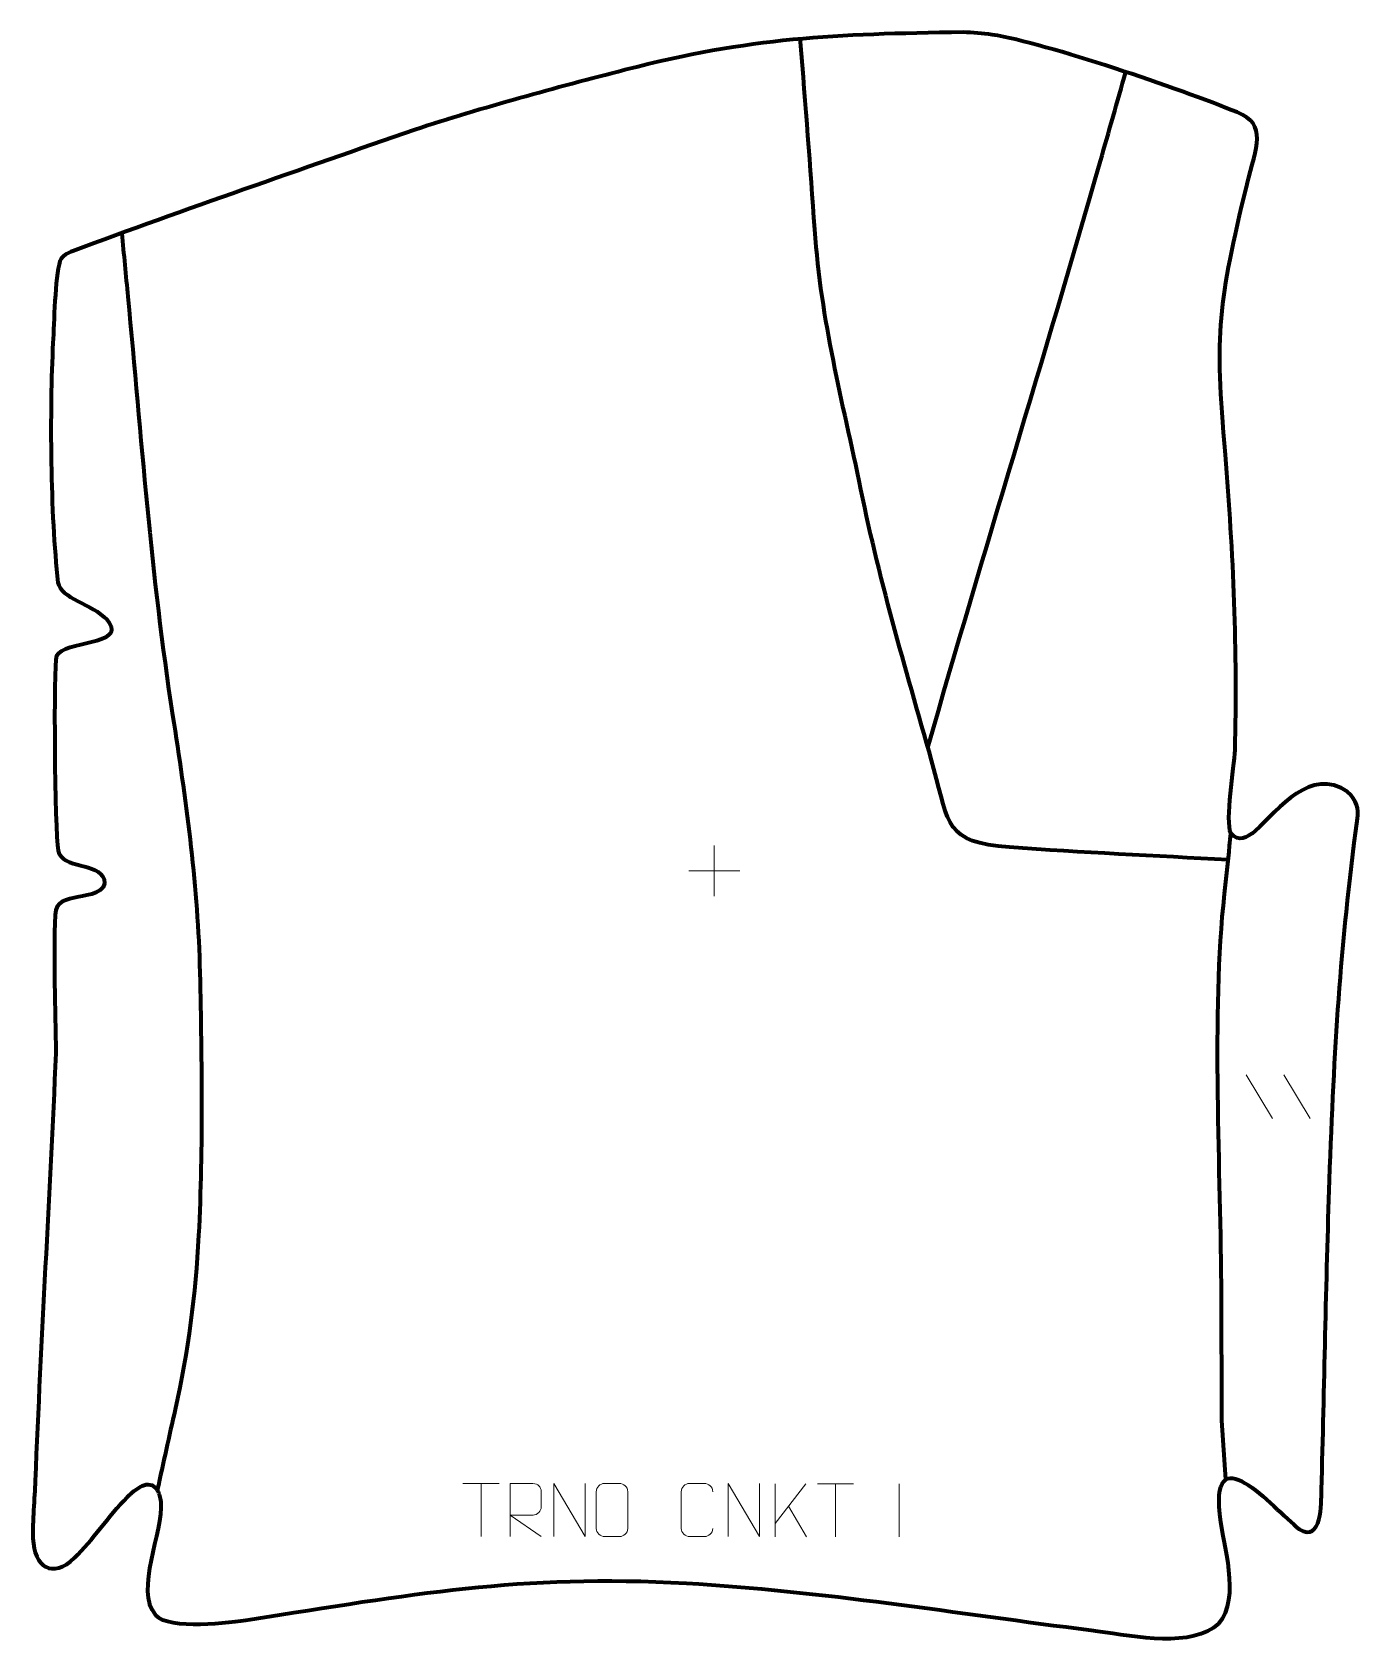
# Model space of a CAD drawing. Header units: millimetres. Extents: x 975 to 1599, y 149 to 909.
import ezdxf

# ---------------------------------------------------------------- set-up
doc = ezdxf.new("R2010")
doc.units = ezdxf.units.MM
doc.header["$MEASUREMENT"] = 0
doc.layers.add('layer 2', color=7, linetype='Continuous')
doc.layers.add('layer 3', color=7, linetype='Continuous')

msp = doc.modelspace()

# ---------------------------------------------------------------- linework, layer by layer
at = {"layer": 'layer 2', "color": 142, "lineweight": 158}
for points, knots in [([(1537.5298, 519.6071), (1503.3692, 521.5878), (1468.5884, 523.0357), (1434.5363, 525.6053), (1434.5363, 525.6053), (1404.2604, 527.9542), (1406.2539, 536.2882), (1399.0588, 562.2701), (1399.0588, 562.2701), (1386.6329, 606.7032), (1373.8989, 648.559), (1364.7146, 693.987), (1364.7146, 693.987), (1355.9262, 736.1402), (1346.058, 772.7472), (1342.9778, 816.2436), (1342.9778, 816.2436), (1340.8954, 845.651), (1338.6384, 875.03), (1336.2979, 904.4177), (1336.2979, 904.4177), (1336.2979, 904.4177), (1336.1788, 905.9118), (1336.1788, 905.9118)], [0, 0, 0, 0, 0.14285714, 0.14285714, 0.14285714, 0.14285714, 0.28571429, 0.28571429, 0.28571429, 0.28571429, 0.42857143, 0.42857143, 0.42857143, 0.42857143, 0.57142857, 0.57142857, 0.57142857, 0.57142857, 0.71428571, 0.71428571, 0.71428571, 0.71428571, 1, 1, 1, 1]), ([(1396.1796, 572.5093), (1422.3735, 664.3719), (1451.096, 756.2566), (1477.3976, 848.4967), (1477.3976, 848.4967), (1481.3765, 862.451), (1485.3555, 876.4053), (1489.3344, 890.3596)], [0, 0, 0, 0, 0.33333333, 0.33333333, 0.33333333, 0.33333333, 1, 1, 1, 1]), ([(1016.8063, 814.5188), (1017.7676, 804.566), (1018.7289, 794.6131), (1019.6903, 784.6603), (1019.6903, 784.6603), (1025.9845, 718.8561), (1030.5764, 653.2067), (1040.7449, 587.8122), (1040.7449, 587.8122), (1046.8999, 548.4231), (1052.2824, 510.3204), (1053.4763, 470.3661), (1053.4763, 470.3661), (1054.4361, 428.805), (1055.1566, 384.4573), (1052.9823, 343.0258), (1052.9823, 343.0258), (1051.5068, 314.9097), (1048.06, 288.6091), (1041.9497, 261.1133), (1041.9497, 261.1133), (1039.0924, 248.478), (1036.3095, 235.8279), (1033.568, 223.167)], [0, 0, 0, 0, 0.14285714, 0.14285714, 0.14285714, 0.14285714, 0.28571429, 0.28571429, 0.28571429, 0.28571429, 0.42857143, 0.42857143, 0.42857143, 0.42857143, 0.57142857, 0.57142857, 0.57142857, 0.57142857, 0.71428571, 0.71428571, 0.71428571, 0.71428571, 1, 1, 1, 1]), ([(1536.4441, 228.1371), (1536.4441, 228.1371), (1534.5694, 255.8225), (1534.5694, 255.8225), (1534.5694, 255.8225), (1534.5011, 275.3439), (1534.4327, 294.8652), (1534.3644, 314.3866), (1534.3644, 314.3866), (1534.1581, 373.2937), (1529.548, 446.7863), (1535.8112, 503.647), (1535.8112, 503.647), (1536.6393, 511.1642), (1537.4334, 518.6824), (1538.1987, 526.2063), (1538.1987, 526.2063), (1538.4021, 528.2125), (1538.6054, 530.2186), (1538.8088, 532.2248)], [0, 0, 0, 0, 0.16666667, 0.16666667, 0.16666667, 0.16666667, 0.33333333, 0.33333333, 0.33333333, 0.33333333, 0.5, 0.5, 0.5, 0.5, 0.66666667, 0.66666667, 0.66666667, 0.66666667, 1, 1, 1, 1])]:
    msp.add_open_spline(points, degree=3, knots=knots, dxfattribs=at)
at = {"layer": 'layer 2', "color": 250, "lineweight": 9}
for points in [[(1295.665, 526.4933), (1295.665, 526.4933), (1295.665, 502.5154), (1295.665, 502.5154)], [(1283.6761, 514.5043), (1283.6761, 514.5043), (1307.654, 514.5043), (1307.654, 514.5043)], [(1546.0461, 418.5483), (1546.0461, 418.5483), (1558.4104, 398.004), (1558.4104, 398.004)], [(1563.776, 418.5483), (1563.776, 418.5483), (1576.1403, 398.004), (1576.1403, 398.004)], [(1177.4045, 226.2246), (1177.4045, 226.2246), (1194.3917, 226.2246), (1194.3917, 226.2246)], [(1185.8983, 201.2946), (1185.8983, 201.2946), (1185.8983, 226.2481), (1185.8983, 226.2481)], [(1324.3779, 226.0912), (1324.3779, 226.0912), (1324.3779, 201.1376), (1324.3779, 201.1376)], [(1338.7541, 226.0912), (1338.7541, 226.0912), (1324.3779, 207.4515), (1324.3779, 207.4515)], [(1344.235, 226.0677), (1344.235, 226.0677), (1361.2222, 226.0677), (1361.2222, 226.0677)], [(1352.7288, 201.1377), (1352.7288, 201.1377), (1352.7288, 226.0912), (1352.7288, 226.0912)], [(1382.7286, 226.1015), (1382.7286, 226.1015), (1382.7286, 201.1274), (1382.7286, 201.1274)], [(1339.0794, 201.2334), (1339.0794, 201.2334), (1330.6089, 215.547), (1330.6089, 215.547)]]:
    msp.add_open_spline(points, degree=3, dxfattribs=at)
for points, knots in [([(1199.566, 201.2946), (1199.566, 201.2946), (1199.566, 226.2481), (1199.566, 226.2481), (1199.566, 226.2481), (1203.1608, 226.2481), (1206.7563, 226.2481), (1210.3515, 226.2481), (1210.3515, 226.2481), (1212.6768, 226.2104), (1214.2341, 224.7204), (1214.23, 222.354), (1214.23, 222.354), (1214.2296, 220.3185), (1214.2296, 217.2591), (1214.23, 215.2231), (1214.23, 215.2231), (1214.2235, 213.3476), (1212.4112, 211.4058), (1210.4017, 211.3867), (1210.4017, 211.3867), (1210.4017, 211.3867), (1199.566, 211.3867), (1199.566, 211.3867), (1199.566, 211.3867), (1199.566, 211.3867), (1214.2207, 201.2946), (1214.2207, 201.2946)], [0, 0, 0, 0, 0.125, 0.125, 0.125, 0.125, 0.25, 0.25, 0.25, 0.25, 0.375, 0.375, 0.375, 0.375, 0.5, 0.5, 0.5, 0.5, 0.625, 0.625, 0.625, 0.625, 0.75, 0.75, 0.75, 0.75, 1, 1, 1, 1]), ([(1220.2386, 201.2946), (1220.2386, 201.2946), (1220.2386, 226.2481), (1220.2386, 226.2481), (1220.2386, 226.2481), (1220.2386, 226.2481), (1234.8934, 201.2946), (1234.8934, 201.2946), (1234.8934, 201.2946), (1234.8934, 201.2946), (1234.8934, 226.2481), (1234.8934, 226.2481)], [0, 0, 0, 0, 0.25, 0.25, 0.25, 0.25, 0.5, 0.5, 0.5, 0.5, 1, 1, 1, 1]), ([(1244.0464, 226.2478), (1246.3721, 226.2478), (1248.6982, 226.2478), (1251.0243, 226.2478), (1251.0243, 226.2478), (1252.9709, 226.2834), (1254.9623, 224.7918), (1254.989, 222.3542), (1254.989, 222.3542), (1254.9886, 216.6073), (1254.9886, 210.86), (1254.989, 205.1123), (1254.989, 205.1123), (1254.8492, 202.7889), (1253.172, 201.3093), (1251.0243, 201.2985), (1251.0243, 201.2985), (1248.6924, 201.2989), (1246.3605, 201.2989), (1244.029, 201.2985), (1244.029, 201.2985), (1242.104, 201.1931), (1240.1319, 203.0776), (1240.1431, 205.0949), (1240.1431, 205.0949), (1240.1434, 210.865), (1240.1434, 216.6347), (1240.1431, 222.404), (1240.1431, 222.404), (1240.1473, 224.5421), (1241.894, 226.2613), (1244.0464, 226.2478)], [0, 0, 0, 0, 0.11111111, 0.11111111, 0.11111111, 0.11111111, 0.22222222, 0.22222222, 0.22222222, 0.22222222, 0.33333333, 0.33333333, 0.33333333, 0.33333333, 0.44444444, 0.44444444, 0.44444444, 0.44444444, 0.55555556, 0.55555556, 0.55555556, 0.55555556, 0.66666667, 0.66666667, 0.66666667, 0.66666667, 0.77777778, 0.77777778, 0.77777778, 0.77777778, 1, 1, 1, 1]), ([(1294.989, 205.1123), (1294.8492, 202.7889), (1293.172, 201.3093), (1291.0243, 201.2985), (1291.0243, 201.2985), (1288.6924, 201.2989), (1286.3605, 201.2989), (1284.029, 201.2985), (1284.029, 201.2985), (1282.104, 201.1931), (1280.1319, 203.0776), (1280.1431, 205.0949), (1280.1431, 205.0949), (1280.1435, 210.865), (1280.1435, 216.6347), (1280.1431, 222.404), (1280.1431, 222.404), (1280.1473, 224.5421), (1281.894, 226.2613), (1284.0464, 226.2478), (1284.0464, 226.2478), (1286.3721, 226.2478), (1288.6982, 226.2478), (1291.0243, 226.2478), (1291.0243, 226.2478), (1292.9709, 226.2833), (1294.9623, 224.7918), (1294.989, 222.3542)], [0, 0, 0, 0, 0.125, 0.125, 0.125, 0.125, 0.25, 0.25, 0.25, 0.25, 0.375, 0.375, 0.375, 0.375, 0.5, 0.5, 0.5, 0.5, 0.625, 0.625, 0.625, 0.625, 0.75, 0.75, 0.75, 0.75, 1, 1, 1, 1]), ([(1302.2386, 201.2946), (1302.2386, 201.2946), (1302.2386, 226.2481), (1302.2386, 226.2481), (1302.2386, 226.2481), (1302.2386, 226.2481), (1316.8934, 201.2946), (1316.8934, 201.2946), (1316.8934, 201.2946), (1316.8934, 201.2946), (1316.8934, 226.2481), (1316.8934, 226.2481)], [0, 0, 0, 0, 0.25, 0.25, 0.25, 0.25, 0.5, 0.5, 0.5, 0.5, 1, 1, 1, 1])]:
    msp.add_open_spline(points, degree=3, knots=knots, dxfattribs=at)
at = {"layer": 'layer 3', "color": 242, "lineweight": 158}
msp.add_open_spline([(985.7976, 428.676), (985.5966, 449.8934), (984.5769, 472.7395), (985.4618, 493.7658), (985.4618, 493.7658), (985.7424, 500.4331), (990.6098, 500.9652), (996.6643, 502.2477), (996.6643, 502.2477), (1000.5734, 503.0758), (1010.6316, 504.3235), (1008.4905, 510.6029), (1008.4905, 510.6029), (1005.8026, 518.4858), (988.9691, 515.2312), (986.8359, 524.0208), (986.8359, 524.0208), (985.2736, 533.6009), (984.5839, 610.8169), (986.0379, 615.5829), (986.0379, 615.5829), (989.9184, 622.7037), (1018.1124, 620.6184), (1010.9041, 631.2458), (1010.9041, 631.2458), (1010.9041, 631.2458), (1009.7327, 632.7174), (1009.7327, 632.7174), (1009.7327, 632.7174), (1003.0462, 640.1745), (987.8659, 642.6306), (986.7998, 650.2041), (986.7998, 650.2041), (983.112, 682.5623), (982.841, 730.8875), (984.4497, 762.9757), (984.4497, 762.9757), (984.9138, 772.2322), (985.4041, 793.3982), (987.7197, 801.3868), (987.7197, 801.3868), (988.7662, 803.7702), (991.1877, 805.1376), (993.8468, 806.1186), (993.8468, 806.1186), (1046.693, 825.6124), (1101.5538, 844.6855), (1154.7745, 863.1572), (1154.7745, 863.1572), (1186.7246, 873.6959), (1220.8901, 882.8535), (1253.5112, 891.2941), (1253.5112, 891.2941), (1312.8436, 906.5488), (1352.1299, 908.2277), (1412.8729, 909.0201), (1412.8729, 909.0201), (1417.4225, 908.8421), (1421.9511, 908.6218), (1426.3952, 907.904), (1426.3952, 907.904), (1452.867, 903.6281), (1514.6123, 882.406), (1541.745, 871.3815), (1541.745, 871.3815), (1556.3057, 865.4652), (1550.6768, 855.3575), (1546.4154, 837.6207), (1546.4154, 837.6207), (1532.8823, 781.2938), (1531.0608, 768.5144), (1536.2284, 710.2685), (1536.2284, 710.2685), (1539.945, 664.7841), (1542.0796, 616.9615), (1540.7551, 571.3557), (1540.7551, 571.3557), (1540.3944, 563.2647), (1536.0692, 537.8241), (1538.8088, 532.2248), (1538.8088, 532.2248), (1542.3819, 527.6296), (1546.3544, 530.2147), (1550.2111, 533.2472), (1550.2111, 533.2472), (1561.7211, 543.786), (1576.1769, 563.5738), (1593.7148, 551.7188), (1593.7148, 551.7188), (1598.1621, 547.7092), (1598.9472, 543.5717), (1598.3641, 539.167), (1598.3641, 539.167), (1590.1558, 477.1549), (1587.4495, 431.6965), (1585.2223, 368.9686), (1585.2223, 368.9686), (1583.5973, 320.3675), (1582.7965, 271.8048), (1581.4408, 223.2134), (1581.4408, 223.2134), (1581.2662, 216.9533), (1581.7974, 198.1941), (1570.9124, 204.7438), (1570.9124, 204.7438), (1558.2632, 214.9287), (1527.8792, 251.399), (1534.0251, 208.049), (1534.0251, 208.049), (1536.1564, 194.6452), (1544.1032, 167.9099), (1530.8179, 158.4958), (1530.8179, 158.4958), (1516.2555, 149.0007), (1489.7883, 155.1534), (1472.9878, 157.241), (1472.9878, 157.241), (1410.3485, 165.0842), (1345.4139, 175.7663), (1282.5694, 179.3665), (1282.5694, 179.3665), (1203.9906, 183.756), (1152.5094, 173.977), (1077.1851, 162.2756), (1077.1851, 162.2756), (1067.9922, 160.902), (1039.0236, 157.2222), (1032.7345, 164.3745), (1032.7345, 164.3745), (1022.4968, 176.0174), (1036.4669, 203.7466), (1035.1454, 217.5853), (1035.1454, 217.5853), (1034.9263, 219.8797), (1034.5358, 221.1047), (1033.568, 223.167), (1033.568, 223.167), (1029.4973, 229.2039), (1023.1805, 223.4439), (1019.4144, 219.8625), (1019.4144, 219.8625), (1010.5025, 210.8347), (1003.1858, 199.6067), (994.6215, 191.2748), (994.6215, 191.2748), (984.1823, 181.1188), (975.5622, 187.1394), (975.0373, 200.337), (975.0373, 200.337), (974.726, 208.1628), (975.7811, 219.2456), (976.0939, 227.494), (976.0939, 227.494), (978.7412, 294.5811), (982.9149, 361.5981), (985.7976, 428.676)], degree=3, knots=[0, 0, 0, 0, 0.025, 0.025, 0.025, 0.025, 0.05, 0.05, 0.05, 0.05, 0.075, 0.075, 0.075, 0.075, 0.1, 0.1, 0.1, 0.1, 0.125, 0.125, 0.125, 0.125, 0.15, 0.15, 0.15, 0.15, 0.175, 0.175, 0.175, 0.175, 0.2, 0.2, 0.2, 0.2, 0.225, 0.225, 0.225, 0.225, 0.25, 0.25, 0.25, 0.25, 0.275, 0.275, 0.275, 0.275, 0.3, 0.3, 0.3, 0.3, 0.325, 0.325, 0.325, 0.325, 0.35, 0.35, 0.35, 0.35, 0.375, 0.375, 0.375, 0.375, 0.4, 0.4, 0.4, 0.4, 0.425, 0.425, 0.425, 0.425, 0.45, 0.45, 0.45, 0.45, 0.475, 0.475, 0.475, 0.475, 0.5, 0.5, 0.5, 0.5, 0.525, 0.525, 0.525, 0.525, 0.55, 0.55, 0.55, 0.55, 0.575, 0.575, 0.575, 0.575, 0.6, 0.6, 0.6, 0.6, 0.625, 0.625, 0.625, 0.625, 0.65, 0.65, 0.65, 0.65, 0.675, 0.675, 0.675, 0.675, 0.7, 0.7, 0.7, 0.7, 0.725, 0.725, 0.725, 0.725, 0.75, 0.75, 0.75, 0.75, 0.775, 0.775, 0.775, 0.775, 0.8, 0.8, 0.8, 0.8, 0.825, 0.825, 0.825, 0.825, 0.85, 0.85, 0.85, 0.85, 0.875, 0.875, 0.875, 0.875, 0.9, 0.9, 0.9, 0.9, 0.925, 0.925, 0.925, 0.925, 0.95, 0.95, 0.95, 0.95, 1, 1, 1, 1], dxfattribs=at)

doc.saveas('drawing.dxf')
